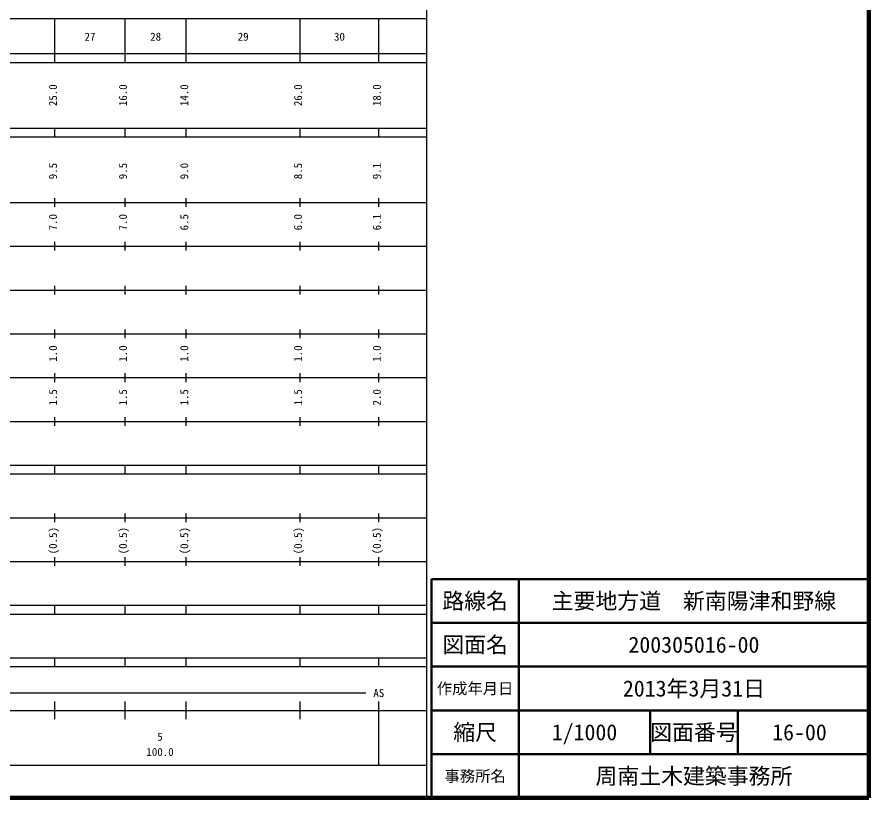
# Model space of a CAD drawing. Units: millimetres on the paper, enlarged 1000 times. Extents: x 40000 to 680000, y 20000 to 380000.
# Drawn here: x 485326 to 680000, y 20000 to 198357 of the extents above; entities that cross this region are included whole.
import ezdxf
from ezdxf.enums import TextEntityAlignment as Align

# ---------------------------------------------------------------- set-up
doc = ezdxf.new("R2010")
doc.units = ezdxf.units.MM
doc.header["$LTSCALE"] = 1000
for name, color, linetype, lineweight in [('M-TTL', 2, 'Continuous', 140), ('M-TTL-BAND', 7, 'Continuous', 25), ('M-TTL-FRAM', 2, 'Continuous', 50), ('M-TTL-LINE', 7, 'Continuous', 50)]:
    doc.layers.add(name, color=color, linetype=linetype, lineweight=lineweight)
doc.layers.add('M-TTL-TXT', color=7, linetype='Continuous')
doc.styles.add('ＭＳ ゴシック', font='')
doc.styles.get('ＭＳ ゴシック').set_extended_font_data('MS Gothic')

msp = doc.modelspace()

# ---------------------------------------------------------------- linework, layer by layer
at = {"layer": 'M-TTL'}
for p, q in [((680000, 20000), (680000, 380000)), ((40000, 20000), (680000, 20000))]:
    msp.add_line(p, q, dxfattribs=at)
at = {"layer": 'M-TTL-BAND'}
for p, q in [((579000, 20000), (579000, 370000)), ((68000, 198000), (579000, 198000)), ((494000, 188000), (494000, 198000)), ((510000, 188000), (510000, 198000)), ((524000, 188000), (524000, 198000)), ((550000, 188000), (550000, 198000)), ((568000, 188000), (568000, 198000)), ((40000, 190000), (579000, 190000)), ((40000, 188000), (579000, 188000)), ((40000, 173000), (579000, 173000)), ((494000, 171000), (494000, 173000)), ((510000, 171000), (510000, 173000)), ((524000, 171000), (524000, 173000)), ((550000, 171000), (550000, 173000)), ((568000, 171000), (568000, 173000)), ((40000, 171000), (579000, 171000)), ((40000, 156000), (579000, 156000)), ((494000, 155000), (494000, 157000)), ((510000, 155000), (510000, 157000)), ((524000, 155000), (524000, 157000)), ((550000, 155000), (550000, 157000)), ((568000, 155000), (568000, 157000)), ((494000, 145000), (494000, 147000)), ((510000, 145000), (510000, 147000)), ((524000, 145000), (524000, 147000)), ((550000, 145000), (550000, 147000)), ((568000, 145000), (568000, 147000)), ((46000, 146000), (579000, 146000)), ((494000, 135000), (494000, 137000)), ((510000, 135000), (510000, 137000)), ((524000, 135000), (524000, 137000)), ((550000, 135000), (550000, 137000)), ((568000, 135000), (568000, 137000)), ((52000, 136000), (579000, 136000)), ((494000, 125000), (494000, 127000)), ((510000, 125000), (510000, 127000)), ((524000, 125000), (524000, 127000)), ((550000, 125000), (550000, 127000)), ((568000, 125000), (568000, 127000)), ((46000, 126000), (579000, 126000)), ((494000, 115000), (494000, 117000)), ((510000, 115000), (510000, 117000)), ((524000, 115000), (524000, 117000)), ((550000, 115000), (550000, 117000)), ((568000, 115000), (568000, 117000)), ((52000, 116000), (579000, 116000)), ((46000, 106000), (579000, 106000)), ((494000, 105000), (494000, 107000)), ((510000, 105000), (510000, 107000)), ((524000, 105000), (524000, 107000)), ((550000, 105000), (550000, 107000)), ((568000, 105000), (568000, 107000)), ((40000, 96000), (579000, 96000)), ((494000, 94000), (494000, 96000)), ((510000, 94000), (510000, 96000)), ((524000, 94000), (524000, 96000)), ((550000, 94000), (550000, 96000)), ((568000, 94000), (568000, 96000)), ((40000, 94000), (579000, 94000)), ((49000, 84000), (579000, 84000)), ((494000, 83000), (494000, 85000)), ((510000, 83000), (510000, 85000)), ((524000, 83000), (524000, 85000)), ((550000, 83000), (550000, 85000)), ((568000, 83000), (568000, 85000)), ((40000, 74000), (579000, 74000)), ((494000, 73000), (494000, 75000)), ((510000, 73000), (510000, 75000)), ((524000, 73000), (524000, 75000)), ((550000, 73000), (550000, 75000)), ((568000, 73000), (568000, 75000)), ((40000, 64000), (579000, 64000)), ((494000, 62000), (494000, 64000)), ((510000, 62000), (510000, 64000)), ((524000, 62000), (524000, 64000)), ((550000, 62000), (550000, 64000)), ((568000, 62000), (568000, 64000)), ((40000, 62000), (579000, 62000)), ((40000, 52000), (579000, 52000)), ((494000, 50000), (494000, 52000)), ((510000, 50000), (510000, 52000)), ((524000, 50000), (524000, 52000)), ((550000, 50000), (550000, 52000)), ((568000, 50000), (568000, 52000)), ((40000, 50000), (579000, 50000)), ((71000, 44000), (565000, 44000)), ((494000, 38000), (494000, 42000)), ((510000, 38000), (510000, 42000)), ((524000, 38000), (524000, 42000)), ((550000, 38000), (550000, 42000)), ((568000, 27500), (568000, 42000)), ((40000, 40000), (579000, 40000)), ((68000, 27500), (579000, 27500))]:
    msp.add_line(p, q, dxfattribs=at)
at = {"layer": 'M-TTL-FRAM'}
for p, q in [((680000, 70000), (580000, 70000)), ((580000, 70000), (580000, 20000))]:
    msp.add_line(p, q, dxfattribs=at)
at = {"layer": 'M-TTL-LINE'}
for p, q in [((600000, 70000), (600000, 20000)), ((680000, 60000), (580000, 60000)), ((680000, 50000), (580000, 50000)), ((680000, 40000), (580000, 40000)), ((630000, 40000), (630000, 30000)), ((650000, 40000), (650000, 30000)), ((680000, 30000), (580000, 30000))]:
    msp.add_line(p, q, dxfattribs=at)

# ---------------------------------------------------------------- texts
at = {"layer": 'M-TTL-BAND', "style": 'ＭＳ ゴシック'}
for s, p in [('27', (502000, 192405)), ('28', (517000, 192405)), ('29', (537000, 192405)), ('30', (559000, 192405)), ('AS', (568000, 42500)), ('5', (518000, 32523)), ('100.0', (518000, 29033))]:
    msp.add_text(s, height=1833, dxfattribs=at).set_placement(p, align=Align.BOTTOM_CENTER)
for s, p in [('25.0', (495000, 180500)), ('16.0', (511000, 180500)), ('14.0', (525000, 180500)), ('26.0', (551000, 180500)), ('18.0', (569000, 180500)), ('9.5', (495000, 163174)), ('9.5', (511000, 163174)), ('9.0', (525000, 163174)), ('8.5', (551000, 163174)), ('9.1', (569000, 163174)), ('7.0', (495000, 151500)), ('7.0', (511000, 151500)), ('6.5', (525000, 151500)), ('6.0', (551000, 151500)), ('6.1', (569000, 151500)), ('1.0', (495000, 121500)), ('1.0', (511000, 121500)), ('1.0', (525000, 121500)), ('1.0', (551000, 121500)), ('1.0', (569000, 121500)), ('1.5', (495000, 111500)), ('1.5', (511000, 111500)), ('1.5', (525000, 111500)), ('1.5', (551000, 111500)), ('2.0', (569000, 111500)), ('(0.5)', (495000, 78764)), ('(0.5)', (511000, 78764)), ('(0.5)', (525000, 78764)), ('(0.5)', (551000, 78764)), ('(0.5)', (569000, 78764))]:
    msp.add_text(s, height=1833, rotation=90, dxfattribs=at).set_placement(p, align=Align.BOTTOM_CENTER)
at = {"layer": 'M-TTL-TXT', "style": 'ＭＳ ゴシック'}
for s, height, p in [('路線名', 3666, (590000, 65000)), ('路線名', 3666, (590000, 65000)), ('主要地方道\u3000新南陽津和野線', 3666, (640000, 65000)), ('図面名', 3666, (590000, 55000)), ('図面名', 3666, (590000, 55000)), ('200305016-00', 3666, (640000, 55000)), ('2013年3月31日', 3666, (640000, 45000)), ('作成年月日', 2566, (590000, 45000)), ('作成年月日', 2566, (590000, 45000)), ('縮尺', 3666, (590000, 35000)), ('縮尺', 3666, (590000, 35000)), ('1/1000', 3666, (615000, 35000)), ('図面番号', 3666, (640000, 35000)), ('図面番号', 3666, (640000, 35000)), ('16-00', 3666, (664125, 35000)), ('周南土木建築事務所', 3666, (640000, 25000)), ('事務所名', 2566, (590000, 25000)), ('事務所名', 2566, (590000, 25000))]:
    msp.add_text(s, height=height, dxfattribs=at).set_placement(p, align=Align.MIDDLE_CENTER)

doc.saveas('drawing.dxf')
